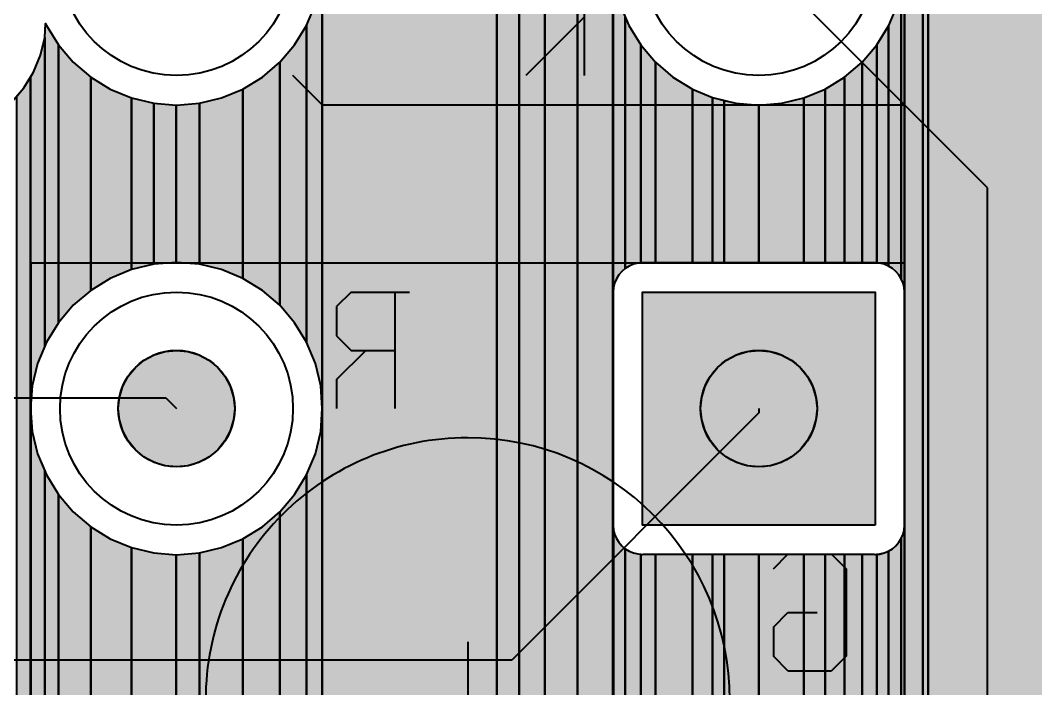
# Model space of a CAD drawing. Header units: millimetres. Extents: x 1.4 to 58.4, y 2.1 to 36.1.
# Drawn here: x 42.46 to 51.32, y 21.15 to 26.98 of the extents above; entities that cross this region are included whole.
import ezdxf

# ---------------------------------------------------------------- set-up
doc = ezdxf.new("R2010")
doc.units = ezdxf.units.MM
for name, color, linetype in [('bottom_copper', 7, 'Continuous'), ('bottom_silk', 7, 'Continuous'), ('drill_plated', 7, 'Continuous'), ('top_copper', 7, 'Continuous')]:
    doc.layers.add(name, color=color, linetype=linetype)

# ---------------------------------------------------------------- blocks, each defined once
blk = doc.blocks.new('Block1567')
at = {"layer": 'bottom_copper', "lineweight": 40}
for points in [[(1.7313, 4.3819), (1.6701, 4.5297), (1.5865, 4.666), (1.5728, 4.682), (1.5728, 32.385), (1.7313, 32.385), (1.7313, 4.3819)], [(1.778, 4.067), (1.7686, 4.2264), (1.7313, 4.3819), (1.7313, 32.385), (1.778, 32.385), (1.778, 4.067)], [(8.814, 0), (1.778, 0), (1.778, 32.385), (8.814, 32.385), (8.814, 0)], [(1.5728, 21.623), (1.572, 21.6333), (1.572, 28.581), (1.5728, 28.591), (1.5728, 21.623)], [(1.572, 21.6333), (1.5697, 21.6628), (1.5603, 21.7017), (1.545, 21.7387), (1.545, 24.2643), (1.5602, 24.3277), (1.572, 24.527), (1.572, 21.6333)], [(1.545, 21.7387), (1.5241, 21.7728), (1.4982, 21.8032), (1.4678, 21.8291), (1.4337, 21.85), (1.4337, 23.9432), (1.4371, 23.9487), (1.5136, 24.1333), (1.545, 24.2643), (1.545, 21.7387)], [(1.4337, 21.85), (1.3967, 21.8653), (1.3579, 21.8746), (1.3326, 21.8766), (1.3326, 23.7782), (1.4337, 23.9432), (1.4337, 21.85)], [(1.3326, 21.8766), (1.318, 21.8778), (1.308, 21.877), (1.2028, 21.877), (1.2028, 23.6262), (1.3326, 23.7782), (1.3326, 21.8766)], [(1.2028, 21.877), (1.0508, 21.877), (1.0508, 23.4964), (1.2028, 23.6262), (1.2028, 21.877)], [(1.0508, 21.877), (0.8803, 21.877), (0.8803, 23.3919), (1.0508, 23.4964), (1.0508, 21.877)], [(0.8803, 21.877), (0.6957, 21.877), (0.6957, 23.3154), (0.8803, 23.3919), (0.8803, 21.877)], [(0, 21.877), (-0.1032, 21.877), (-0.1032, 23.3202), (-0.0917, 23.3154), (0, 23.2934), (0, 21.877)], [(0.6957, 21.877), (0.302, 21.877), (0.302, 23.2531), (0.5013, 23.2688), (0.6957, 23.3154), (0.6957, 21.877)], [(0.302, 21.877), (0, 21.877), (0, 23.2934), (0.1027, 23.2688), (0.302, 23.2531), (0.302, 21.877)], [(1.5728, 19.591), (1.572, 19.601), (1.572, 21.613), (1.5728, 21.623), (1.5728, 19.591)], [(1.572, 15.527), (1.5602, 15.7263), (1.545, 15.7897), (1.545, 19.4753), (1.5602, 19.5121), (1.5696, 19.5511), (1.572, 19.581), (1.572, 15.527)], [(1.5728, 12.623), (1.572, 12.6333), (1.572, 19.581), (1.5728, 19.591), (1.5728, 12.623)], [(1.545, 15.7897), (1.5136, 15.9207), (1.4371, 16.1053), (1.4337, 16.1108), (1.4337, 19.364), (1.4678, 19.3849), (1.4982, 19.4108), (1.5241, 19.4412), (1.545, 19.4753), (1.545, 15.7897)], [(0, 16.7606), (-0.0917, 16.7386), (-0.1032, 16.7338), (-0.1032, 19.337), (0, 19.337), (0, 16.7606)], [(0.302, 16.8009), (0.1027, 16.7852), (0, 16.7606), (0, 19.337), (0.302, 19.337), (0.302, 16.8009)], [(0.6957, 16.7386), (0.5013, 16.7852), (0.302, 16.8009), (0.302, 19.337), (0.6957, 19.337), (0.6957, 16.7386)], [(0.8803, 16.6621), (0.6957, 16.7386), (0.6957, 19.337), (0.8803, 19.337), (0.8803, 16.6621)], [(1.0508, 16.5576), (0.8803, 16.6621), (0.8803, 19.337), (1.0508, 19.337), (1.0508, 16.5576)], [(1.2028, 16.4278), (1.0508, 16.5576), (1.0508, 19.337), (1.2028, 19.337), (1.2028, 16.4278)], [(1.3326, 16.2758), (1.2028, 16.4278), (1.2028, 19.337), (1.308, 19.337), (1.318, 19.3362), (1.3326, 19.3373), (1.3326, 16.2758)], [(1.4337, 16.1108), (1.3326, 16.2758), (1.3326, 19.3373), (1.3578, 19.3393), (1.3967, 19.3487), (1.4337, 19.364), (1.4337, 16.1108)]]:
    blk.add_hatch(color=7, dxfattribs=at).paths.add_polyline_path(points, flags=0)
at = {"layer": 'bottom_copper', "color": 7, "lineweight": 40}
for points in [[(1.7313, 4.3819), (1.6701, 4.5297), (1.5865, 4.666), (1.5728, 4.682), (1.5728, 32.385), (1.7313, 32.385), (1.7313, 4.3819)], [(1.778, 4.067), (1.7686, 4.2264), (1.7313, 4.3819), (1.7313, 32.385), (1.778, 32.385), (1.778, 4.067)], [(8.814, 0), (1.778, 0), (1.778, 32.385), (8.814, 32.385), (8.814, 0)], [(1.5728, 21.623), (1.572, 21.6333), (1.572, 28.581), (1.5728, 28.591), (1.5728, 21.623)], [(1.572, 21.6333), (1.5697, 21.6628), (1.5603, 21.7017), (1.545, 21.7387), (1.545, 24.2643), (1.5602, 24.3277), (1.572, 24.527), (1.572, 21.6333)], [(1.545, 21.7387), (1.5241, 21.7728), (1.4982, 21.8032), (1.4678, 21.8291), (1.4337, 21.85), (1.4337, 23.9432), (1.4371, 23.9487), (1.5136, 24.1333), (1.545, 24.2643), (1.545, 21.7387)], [(1.4337, 21.85), (1.3967, 21.8653), (1.3579, 21.8746), (1.3326, 21.8766), (1.3326, 23.7782), (1.4337, 23.9432), (1.4337, 21.85)], [(1.3326, 21.8766), (1.318, 21.8778), (1.308, 21.877), (1.2028, 21.877), (1.2028, 23.6262), (1.3326, 23.7782), (1.3326, 21.8766)], [(1.2028, 21.877), (1.0508, 21.877), (1.0508, 23.4964), (1.2028, 23.6262), (1.2028, 21.877)], [(1.0508, 21.877), (0.8803, 21.877), (0.8803, 23.3919), (1.0508, 23.4964), (1.0508, 21.877)], [(0.8803, 21.877), (0.6957, 21.877), (0.6957, 23.3154), (0.8803, 23.3919), (0.8803, 21.877)], [(0, 21.877), (-0.1032, 21.877), (-0.1032, 23.3202), (-0.0917, 23.3154), (0, 23.2934), (0, 21.877)], [(0.6957, 21.877), (0.302, 21.877), (0.302, 23.2531), (0.5013, 23.2688), (0.6957, 23.3154), (0.6957, 21.877)], [(0.302, 21.877), (0, 21.877), (0, 23.2934), (0.1027, 23.2688), (0.302, 23.2531), (0.302, 21.877)], [(1.5728, 19.591), (1.572, 19.601), (1.572, 21.613), (1.5728, 21.623), (1.5728, 19.591)], [(1.572, 15.527), (1.5602, 15.7263), (1.545, 15.7897), (1.545, 19.4753), (1.5602, 19.5121), (1.5696, 19.5511), (1.572, 19.581), (1.572, 15.527)], [(1.5728, 12.623), (1.572, 12.6333), (1.572, 19.581), (1.5728, 19.591), (1.5728, 12.623)], [(1.545, 15.7897), (1.5136, 15.9207), (1.4371, 16.1053), (1.4337, 16.1108), (1.4337, 19.364), (1.4678, 19.3849), (1.4982, 19.4108), (1.5241, 19.4412), (1.545, 19.4753), (1.545, 15.7897)], [(0, 16.7606), (-0.0917, 16.7386), (-0.1032, 16.7338), (-0.1032, 19.337), (0, 19.337), (0, 16.7606)], [(0.302, 16.8009), (0.1027, 16.7852), (0, 16.7606), (0, 19.337), (0.302, 19.337), (0.302, 16.8009)], [(0.6957, 16.7386), (0.5013, 16.7852), (0.302, 16.8009), (0.302, 19.337), (0.6957, 19.337), (0.6957, 16.7386)], [(0.8803, 16.6621), (0.6957, 16.7386), (0.6957, 19.337), (0.8803, 19.337), (0.8803, 16.6621)], [(1.0508, 16.5576), (0.8803, 16.6621), (0.8803, 19.337), (1.0508, 19.337), (1.0508, 16.5576)], [(1.2028, 16.4278), (1.0508, 16.5576), (1.0508, 19.337), (1.2028, 19.337), (1.2028, 16.4278)], [(1.3326, 16.2758), (1.2028, 16.4278), (1.2028, 19.337), (1.308, 19.337), (1.318, 19.3362), (1.3326, 19.3373), (1.3326, 16.2758)], [(1.4337, 16.1108), (1.3326, 16.2758), (1.3326, 19.3373), (1.3578, 19.3393), (1.3967, 19.3487), (1.4337, 19.364), (1.4337, 16.1108)]]:
    blk.add_lwpolyline(points, close=True, dxfattribs=at)
blk = doc.blocks.new('Block3153')
at = {"layer": 'bottom_copper', "lineweight": 40}
for points in [[(2.5944, 0), (1.0707, 0), (1.0707, 32.385), (2.5944, 32.385), (2.5944, 0)], [(2.789, 4.666), (2.7054, 4.5297), (2.6442, 4.3819), (2.6069, 4.2264), (2.5944, 4.067), (2.5944, 32.385), (2.789, 32.385), (2.789, 4.666)], [(3.0145, 4.8915), (2.8929, 4.7876), (2.789, 4.666), (2.789, 32.385), (3.0145, 32.385), (3.0145, 4.8915)], [(3.2986, 5.0363), (3.1508, 4.9751), (3.0145, 4.8915), (3.0145, 32.385), (3.2986, 32.385), (3.2986, 5.0363)], [(3.6068, 5.0856), (3.4541, 5.0736), (3.2986, 5.0363), (3.2986, 32.385), (3.6068, 32.385), (3.6068, 5.0856)], [(1.0707, 20.607), (1.0589, 20.8063), (1.0123, 21.0007), (0.9358, 21.1853), (0.9358, 23.9487), (1.0123, 24.1333), (1.0589, 24.3277), (1.0707, 24.527), (1.0707, 20.607)], [(3.6099, 15.5664), (3.6068, 15.527), (3.6068, 24.527), (3.6099, 24.4876), (3.6099, 15.5664)], [(3.7149, 21.8291), (3.6845, 21.8032), (3.6586, 21.7728), (3.6377, 21.7387), (3.6225, 21.7019), (3.6131, 21.6629), (3.6099, 21.623), (3.6099, 24.4876), (3.6225, 24.3277), (3.6691, 24.1333), (3.7149, 24.0228), (3.7149, 21.8291)], [(3.8501, 21.8766), (3.8249, 21.8746), (3.786, 21.8653), (3.749, 21.85), (3.7149, 21.8291), (3.7149, 24.0228), (3.7456, 23.9487), (3.8501, 23.7782), (3.8501, 21.8766)], [(0.9358, 21.1853), (0.8313, 21.3558), (0.7015, 21.5078), (0.7015, 23.6262), (0.8313, 23.7782), (0.9358, 23.9487), (0.9358, 21.1853)], [(3.9799, 21.877), (3.8747, 21.877), (3.8647, 21.8778), (3.8501, 21.8766), (3.8501, 23.7782), (3.9799, 23.6262), (3.9799, 21.877)], [(0.7015, 21.5078), (0.5495, 21.6376), (0.379, 21.7421), (0.379, 23.3919), (0.5495, 23.4964), (0.7015, 23.6262), (0.7015, 21.5078)], [(4.3024, 21.877), (3.9799, 21.877), (3.9799, 23.6262), (4.1319, 23.4964), (4.3024, 23.3919), (4.3024, 21.877)], [(0.379, 21.7421), (0.1944, 21.8186), (0, 21.8652), (0, 23.2688), (0.1944, 23.3154), (0.379, 23.3919), (0.379, 21.7421)], [(4.4755, 21.877), (4.3024, 21.877), (4.3024, 23.3919), (4.4755, 23.3202), (4.4755, 21.877)], [(0, 21.8652), (-0.1993, 21.8809), (-0.2013, 21.8808), (-0.2013, 23.2532), (-0.1993, 23.2531), (0, 23.2688), (0, 21.8652)], [(3.6107, 19.601), (3.6099, 19.591), (3.6099, 21.623), (3.6107, 21.613), (3.6107, 19.601)], [(1.0707, 15.527), (1.0589, 15.7263), (1.0123, 15.9207), (0.9358, 16.1053), (0.9358, 20.0287), (1.0123, 20.2133), (1.0589, 20.4077), (1.0707, 20.607), (1.0707, 15.527)], [(0.9358, 16.1053), (0.8313, 16.2758), (0.7015, 16.4278), (0.7015, 19.7062), (0.8313, 19.8582), (0.9358, 20.0287), (0.9358, 16.1053)], [(0.7015, 16.4278), (0.5495, 16.5576), (0.379, 16.6621), (0.379, 19.4719), (0.5495, 19.5764), (0.7015, 19.7062), (0.7015, 16.4278)], [(3.6131, 15.607), (3.6099, 15.5664), (3.6099, 19.591), (3.6131, 19.5512), (3.6131, 15.607)], [(3.7149, 16.0312), (3.6691, 15.9207), (3.6225, 15.7263), (3.6131, 15.607), (3.6131, 19.5511), (3.6224, 19.5123), (3.6377, 19.4753), (3.6586, 19.4412), (3.6845, 19.4108), (3.7149, 19.3849), (3.7149, 16.0312)], [(0.379, 16.6621), (0.1944, 16.7386), (0, 16.7852), (0, 19.3488), (0.1944, 19.3954), (0.379, 19.4719), (0.379, 16.6621)], [(0, 16.7852), (-0.1993, 16.8009), (-0.2013, 16.8008), (-0.2013, 19.3332), (-0.1993, 19.3331), (0, 19.3488), (0, 16.7852)], [(3.8501, 16.2758), (3.7456, 16.1053), (3.7149, 16.0312), (3.7149, 19.3849), (3.749, 19.364), (3.786, 19.3487), (3.8248, 19.3394), (3.8501, 19.3374), (3.8501, 16.2758)], [(3.9799, 16.4278), (3.8501, 16.2758), (3.8501, 19.3374), (3.8647, 19.3362), (3.8747, 19.337), (3.9799, 19.337), (3.9799, 16.4278)], [(4.3024, 16.6621), (4.1319, 16.5576), (3.9799, 16.4278), (3.9799, 19.337), (4.3024, 19.337), (4.3024, 16.6621)], [(4.4755, 16.7338), (4.3024, 16.6621), (4.3024, 19.337), (4.4755, 19.337), (4.4755, 16.7338)]]:
    blk.add_hatch(color=7, dxfattribs=at).paths.add_polyline_path(points, flags=0)
at = {"layer": 'bottom_copper', "color": 7, "lineweight": 40}
for points in [[(2.5944, 0), (1.0707, 0), (1.0707, 32.385), (2.5944, 32.385), (2.5944, 0)], [(2.789, 4.666), (2.7054, 4.5297), (2.6442, 4.3819), (2.6069, 4.2264), (2.5944, 4.067), (2.5944, 32.385), (2.789, 32.385), (2.789, 4.666)], [(3.0145, 4.8915), (2.8929, 4.7876), (2.789, 4.666), (2.789, 32.385), (3.0145, 32.385), (3.0145, 4.8915)], [(3.2986, 5.0363), (3.1508, 4.9751), (3.0145, 4.8915), (3.0145, 32.385), (3.2986, 32.385), (3.2986, 5.0363)], [(3.6068, 5.0856), (3.4541, 5.0736), (3.2986, 5.0363), (3.2986, 32.385), (3.6068, 32.385), (3.6068, 5.0856)], [(1.0707, 20.607), (1.0589, 20.8063), (1.0123, 21.0007), (0.9358, 21.1853), (0.9358, 23.9487), (1.0123, 24.1333), (1.0589, 24.3277), (1.0707, 24.527), (1.0707, 20.607)], [(3.6099, 15.5664), (3.6068, 15.527), (3.6068, 24.527), (3.6099, 24.4876), (3.6099, 15.5664)], [(3.7149, 21.8291), (3.6845, 21.8032), (3.6586, 21.7728), (3.6377, 21.7387), (3.6225, 21.7019), (3.6131, 21.6629), (3.6099, 21.623), (3.6099, 24.4876), (3.6225, 24.3277), (3.6691, 24.1333), (3.7149, 24.0228), (3.7149, 21.8291)], [(3.8501, 21.8766), (3.8249, 21.8746), (3.786, 21.8653), (3.749, 21.85), (3.7149, 21.8291), (3.7149, 24.0228), (3.7456, 23.9487), (3.8501, 23.7782), (3.8501, 21.8766)], [(0.9358, 21.1853), (0.8313, 21.3558), (0.7015, 21.5078), (0.7015, 23.6262), (0.8313, 23.7782), (0.9358, 23.9487), (0.9358, 21.1853)], [(3.9799, 21.877), (3.8747, 21.877), (3.8647, 21.8778), (3.8501, 21.8766), (3.8501, 23.7782), (3.9799, 23.6262), (3.9799, 21.877)], [(0.7015, 21.5078), (0.5495, 21.6376), (0.379, 21.7421), (0.379, 23.3919), (0.5495, 23.4964), (0.7015, 23.6262), (0.7015, 21.5078)], [(4.3024, 21.877), (3.9799, 21.877), (3.9799, 23.6262), (4.1319, 23.4964), (4.3024, 23.3919), (4.3024, 21.877)], [(0.379, 21.7421), (0.1944, 21.8186), (0, 21.8652), (0, 23.2688), (0.1944, 23.3154), (0.379, 23.3919), (0.379, 21.7421)], [(4.4755, 21.877), (4.3024, 21.877), (4.3024, 23.3919), (4.4755, 23.3202), (4.4755, 21.877)], [(0, 21.8652), (-0.1993, 21.8809), (-0.2013, 21.8808), (-0.2013, 23.2532), (-0.1993, 23.2531), (0, 23.2688), (0, 21.8652)], [(3.6107, 19.601), (3.6099, 19.591), (3.6099, 21.623), (3.6107, 21.613), (3.6107, 19.601)], [(1.0707, 15.527), (1.0589, 15.7263), (1.0123, 15.9207), (0.9358, 16.1053), (0.9358, 20.0287), (1.0123, 20.2133), (1.0589, 20.4077), (1.0707, 20.607), (1.0707, 15.527)], [(0.9358, 16.1053), (0.8313, 16.2758), (0.7015, 16.4278), (0.7015, 19.7062), (0.8313, 19.8582), (0.9358, 20.0287), (0.9358, 16.1053)], [(0.7015, 16.4278), (0.5495, 16.5576), (0.379, 16.6621), (0.379, 19.4719), (0.5495, 19.5764), (0.7015, 19.7062), (0.7015, 16.4278)], [(3.6131, 15.607), (3.6099, 15.5664), (3.6099, 19.591), (3.6131, 19.5512), (3.6131, 15.607)], [(3.7149, 16.0312), (3.6691, 15.9207), (3.6225, 15.7263), (3.6131, 15.607), (3.6131, 19.5511), (3.6224, 19.5123), (3.6377, 19.4753), (3.6586, 19.4412), (3.6845, 19.4108), (3.7149, 19.3849), (3.7149, 16.0312)], [(0.379, 16.6621), (0.1944, 16.7386), (0, 16.7852), (0, 19.3488), (0.1944, 19.3954), (0.379, 19.4719), (0.379, 16.6621)], [(0, 16.7852), (-0.1993, 16.8009), (-0.2013, 16.8008), (-0.2013, 19.3332), (-0.1993, 19.3331), (0, 19.3488), (0, 16.7852)], [(3.8501, 16.2758), (3.7456, 16.1053), (3.7149, 16.0312), (3.7149, 19.3849), (3.749, 19.364), (3.786, 19.3487), (3.8248, 19.3394), (3.8501, 19.3374), (3.8501, 16.2758)], [(3.9799, 16.4278), (3.8501, 16.2758), (3.8501, 19.3374), (3.8647, 19.3362), (3.8747, 19.337), (3.9799, 19.337), (3.9799, 16.4278)], [(4.3024, 16.6621), (4.1319, 16.5576), (3.9799, 16.4278), (3.9799, 19.337), (4.3024, 19.337), (4.3024, 16.6621)], [(4.4755, 16.7338), (4.3024, 16.6621), (4.3024, 19.337), (4.4755, 19.337), (4.4755, 16.7338)]]:
    blk.add_lwpolyline(points, close=True, dxfattribs=at)
blk = doc.blocks.new('Block4893')
at = {"layer": 'bottom_copper', "lineweight": 40}
for points in [[(3.27, 21.3558), (3.1655, 21.1853), (3.1512, 21.1508), (3.1512, 23.8436), (3.1584, 23.9659), (3.1655, 23.9487), (3.27, 23.7782), (3.27, 21.3558)], [(3.1512, 21.1508), (3.089, 21.0007), (3.0424, 20.8063), (3.0267, 20.607), (3.0267, 23.4979), (3.0527, 23.5403), (3.1139, 23.6881), (3.1512, 23.8436), (3.1512, 21.1508)], [(3.5518, 21.6376), (3.3998, 21.5078), (3.27, 21.3558), (3.27, 23.7782), (3.3998, 23.6262), (3.5518, 23.4964), (3.5518, 21.6376)], [(3.0267, 0), (2.9066, 0), (2.9066, 23.3309), (2.9691, 23.404), (3.0267, 23.4979), (3.0267, 0)], [(3.9069, 21.8186), (3.7223, 21.7421), (3.5518, 21.6376), (3.5518, 23.4964), (3.7223, 23.3919), (3.9069, 23.3154), (3.9069, 21.8186)], [(4.1013, 21.8652), (3.9069, 21.8186), (3.9069, 23.3154), (4.1013, 23.2688), (4.1013, 21.8652)], [(4.2986, 21.8808), (4.1013, 21.8652), (4.1013, 23.2688), (4.2986, 23.2532), (4.2986, 21.8808)], [(3.1512, 16.0708), (3.089, 15.9207), (3.0424, 15.7263), (3.0267, 15.527), (3.0267, 20.607), (3.0424, 20.4077), (3.089, 20.2133), (3.1512, 20.0632), (3.1512, 16.0708)], [(3.27, 16.2758), (3.1655, 16.1053), (3.1512, 16.0708), (3.1512, 20.0632), (3.1655, 20.0287), (3.27, 19.8582), (3.27, 16.2758)], [(3.5518, 16.5576), (3.3998, 16.4278), (3.27, 16.2758), (3.27, 19.8582), (3.3998, 19.7062), (3.5518, 19.5764), (3.5518, 16.5576)], [(3.9069, 16.7386), (3.7223, 16.6621), (3.5518, 16.5576), (3.5518, 19.5764), (3.7223, 19.4719), (3.9069, 19.3954), (3.9069, 16.7386)], [(4.2986, 16.8008), (4.1013, 16.7852), (3.9069, 16.7386), (3.9069, 19.3954), (4.1013, 19.3488), (4.2986, 19.3332), (4.2986, 16.8008)]]:
    blk.add_hatch(color=7, dxfattribs=at).paths.add_polyline_path(points, flags=0)
at = {"layer": 'bottom_copper', "color": 7, "lineweight": 40}
for points in [[(3.27, 21.3558), (3.1655, 21.1853), (3.1512, 21.1508), (3.1512, 23.8436), (3.1584, 23.9659), (3.1655, 23.9487), (3.27, 23.7782), (3.27, 21.3558)], [(3.1512, 21.1508), (3.089, 21.0007), (3.0424, 20.8063), (3.0267, 20.607), (3.0267, 23.4979), (3.0527, 23.5403), (3.1139, 23.6881), (3.1512, 23.8436), (3.1512, 21.1508)], [(3.5518, 21.6376), (3.3998, 21.5078), (3.27, 21.3558), (3.27, 23.7782), (3.3998, 23.6262), (3.5518, 23.4964), (3.5518, 21.6376)], [(3.0267, 0), (2.9066, 0), (2.9066, 23.3309), (2.9691, 23.404), (3.0267, 23.4979), (3.0267, 0)], [(3.9069, 21.8186), (3.7223, 21.7421), (3.5518, 21.6376), (3.5518, 23.4964), (3.7223, 23.3919), (3.9069, 23.3154), (3.9069, 21.8186)], [(4.1013, 21.8652), (3.9069, 21.8186), (3.9069, 23.3154), (4.1013, 23.2688), (4.1013, 21.8652)], [(4.2986, 21.8808), (4.1013, 21.8652), (4.1013, 23.2688), (4.2986, 23.2532), (4.2986, 21.8808)], [(3.1512, 16.0708), (3.089, 15.9207), (3.0424, 15.7263), (3.0267, 15.527), (3.0267, 20.607), (3.0424, 20.4077), (3.089, 20.2133), (3.1512, 20.0632), (3.1512, 16.0708)], [(3.27, 16.2758), (3.1655, 16.1053), (3.1512, 16.0708), (3.1512, 20.0632), (3.1655, 20.0287), (3.27, 19.8582), (3.27, 16.2758)], [(3.5518, 16.5576), (3.3998, 16.4278), (3.27, 16.2758), (3.27, 19.8582), (3.3998, 19.7062), (3.5518, 19.5764), (3.5518, 16.5576)], [(3.9069, 16.7386), (3.7223, 16.6621), (3.5518, 16.5576), (3.5518, 19.5764), (3.7223, 19.4719), (3.9069, 19.3954), (3.9069, 16.7386)], [(4.2986, 16.8008), (4.1013, 16.7852), (3.9069, 16.7386), (3.9069, 19.3954), (4.1013, 19.3488), (4.2986, 19.3332), (4.2986, 16.8008)]]:
    blk.add_lwpolyline(points, close=True, dxfattribs=at)

msp = doc.modelspace()

# ---------------------------------------------------------------- hatches: boundary and pattern name
at = {"layer": 'bottom_copper', "lineweight": 40}
for points in [[(49.916, 22.579), (47.884, 22.579), (47.884, 24.611), (49.916, 24.611), (49.916, 22.579)], [(44.3182, 23.4959), (44.2893, 23.4006), (44.2424, 23.3128), (44.1792, 23.2358), (44.1022, 23.1726), (44.0144, 23.1257), (43.9191, 23.0968), (43.82, 23.087), (43.7209, 23.0968), (43.6256, 23.1257), (43.5378, 23.1726), (43.4608, 23.2358), (43.3976, 23.3128), (43.3507, 23.4006), (43.3218, 23.4959), (43.312, 23.595), (43.3218, 23.6941), (43.3507, 23.7894), (43.3976, 23.8772), (43.4608, 23.9542), (43.5378, 24.0174), (43.6256, 24.0643), (43.7209, 24.0932), (43.82, 24.103), (43.9191, 24.0932), (44.0144, 24.0643), (44.1022, 24.0174), (44.1792, 23.9542), (44.2424, 23.8772), (44.2893, 23.7894), (44.3182, 23.6941), (44.328, 23.595), (44.3182, 23.4959)], [(49.3982, 23.4959), (49.3693, 23.4006), (49.3224, 23.3128), (49.2592, 23.2358), (49.1822, 23.1726), (49.0944, 23.1257), (48.9991, 23.0968), (48.9, 23.087), (48.8009, 23.0968), (48.7056, 23.1257), (48.6178, 23.1726), (48.5408, 23.2358), (48.4776, 23.3128), (48.4307, 23.4006), (48.4018, 23.4959), (48.392, 23.595), (48.4018, 23.6941), (48.4307, 23.7894), (48.4776, 23.8772), (48.5408, 23.9542), (48.6178, 24.0174), (48.7056, 24.0643), (48.8009, 24.0932), (48.9, 24.103), (48.9991, 24.0932), (49.0944, 24.0643), (49.1822, 24.0174), (49.2592, 23.9542), (49.3224, 23.8772), (49.3693, 23.7894), (49.3982, 23.6941), (49.408, 23.595), (49.3982, 23.4959)]]:
    msp.add_hatch(color=7, dxfattribs=at).paths.add_polyline_path(points, flags=0)
at = {"layer": 'drill_plated', "lineweight": 40}
for points in [[(44.3182, 23.4959), (44.2893, 23.4006), (44.2424, 23.3128), (44.1792, 23.2358), (44.1022, 23.1726), (44.0144, 23.1257), (43.9191, 23.0968), (43.82, 23.087), (43.7209, 23.0968), (43.6256, 23.1257), (43.5378, 23.1726), (43.4608, 23.2358), (43.3976, 23.3128), (43.3507, 23.4006), (43.3218, 23.4959), (43.312, 23.595), (43.3218, 23.6941), (43.3507, 23.7894), (43.3976, 23.8772), (43.4608, 23.9542), (43.5378, 24.0174), (43.6256, 24.0643), (43.7209, 24.0932), (43.82, 24.103), (43.9191, 24.0932), (44.0144, 24.0643), (44.1022, 24.0174), (44.1792, 23.9542), (44.2424, 23.8772), (44.2893, 23.7894), (44.3182, 23.6941), (44.328, 23.595), (44.3182, 23.4959)], [(49.3982, 23.4959), (49.3693, 23.4006), (49.3224, 23.3128), (49.2592, 23.2358), (49.1822, 23.1726), (49.0944, 23.1257), (48.9991, 23.0968), (48.9, 23.087), (48.8009, 23.0968), (48.7056, 23.1257), (48.6178, 23.1726), (48.5408, 23.2358), (48.4776, 23.3128), (48.4307, 23.4006), (48.4018, 23.4959), (48.392, 23.595), (48.4018, 23.6941), (48.4307, 23.7894), (48.4776, 23.8772), (48.5408, 23.9542), (48.6178, 24.0174), (48.7056, 24.0643), (48.8009, 24.0932), (48.9, 24.103), (48.9991, 24.0932), (49.0944, 24.0643), (49.1822, 24.0174), (49.2592, 23.9542), (49.3224, 23.8772), (49.3693, 23.7894), (49.3982, 23.6941), (49.408, 23.595), (49.3982, 23.4959)]]:
    msp.add_hatch(color=7, dxfattribs=at).paths.add_polyline_path(points, flags=0)
at = {"layer": 'top_copper', "lineweight": 40}
for points in [[(49.916, 22.579), (47.884, 22.579), (47.884, 24.611), (49.916, 24.611), (49.916, 22.579)], [(44.3182, 23.4959), (44.2893, 23.4006), (44.2424, 23.3128), (44.1792, 23.2358), (44.1022, 23.1726), (44.0144, 23.1257), (43.9191, 23.0968), (43.82, 23.087), (43.7209, 23.0968), (43.6256, 23.1257), (43.5378, 23.1726), (43.4608, 23.2358), (43.3976, 23.3128), (43.3507, 23.4006), (43.3218, 23.4959), (43.312, 23.595), (43.3218, 23.6941), (43.3507, 23.7894), (43.3976, 23.8772), (43.4608, 23.9542), (43.5378, 24.0174), (43.6256, 24.0643), (43.7209, 24.0932), (43.82, 24.103), (43.9191, 24.0932), (44.0144, 24.0643), (44.1022, 24.0174), (44.1792, 23.9542), (44.2424, 23.8772), (44.2893, 23.7894), (44.3182, 23.6941), (44.328, 23.595), (44.3182, 23.4959)], [(49.3982, 23.4959), (49.3693, 23.4006), (49.3224, 23.3128), (49.2592, 23.2358), (49.1822, 23.1726), (49.0944, 23.1257), (48.9991, 23.0968), (48.9, 23.087), (48.8009, 23.0968), (48.7056, 23.1257), (48.6178, 23.1726), (48.5408, 23.2358), (48.4776, 23.3128), (48.4307, 23.4006), (48.4018, 23.4959), (48.392, 23.595), (48.4018, 23.6941), (48.4307, 23.7894), (48.4776, 23.8772), (48.5408, 23.9542), (48.6178, 24.0174), (48.7056, 24.0643), (48.8009, 24.0932), (48.9, 24.103), (48.9991, 24.0932), (49.0944, 24.0643), (49.1822, 24.0174), (49.2592, 23.9542), (49.3224, 23.8772), (49.3693, 23.7894), (49.3982, 23.6941), (49.408, 23.595), (49.3982, 23.4959)]]:
    msp.add_hatch(color=7, dxfattribs=at).paths.add_polyline_path(points, flags=0)

# ---------------------------------------------------------------- linework, layer by layer
at = {"layer": 'bottom_copper', "color": 7, "lineweight": 40}
for p, q in [((44.9551, 26.9367), (45.0316, 27.1213)), ((47.6884, 27.1213), (47.7649, 26.9367)), ((50.0351, 26.9367), (50.1116, 27.1213)), ((42.6706, 26.8316), (42.6778, 26.9539)), ((42.6778, 26.9539), (42.6849, 26.9367)), ((42.6849, 26.9367), (42.7894, 26.7662)), ((44.8506, 26.7662), (44.9551, 26.9367)), ((47.7649, 26.9367), (47.8694, 26.7662)), ((49.9306, 26.7662), (50.0351, 26.9367)), ((42.6333, 26.6761), (42.6706, 26.8316)), ((42.7894, 26.7662), (42.9192, 26.6142)), ((44.7208, 26.6142), (44.8506, 26.7662)), ((47.8694, 26.7662), (47.9992, 26.6142)), ((49.8008, 26.6142), (49.9306, 26.7662)), ((42.5721, 26.5283), (42.6333, 26.6761)), ((42.9192, 26.6142), (43.0712, 26.4844)), ((44.5688, 26.4844), (44.7208, 26.6142)), ((47.9992, 26.6142), (48.1512, 26.4844)), ((49.6488, 26.4844), (49.8008, 26.6142)), ((42.4885, 26.392), (42.5721, 26.5283)), ((43.0712, 26.4844), (43.2417, 26.3799)), ((44.3983, 26.3799), (44.5688, 26.4844)), ((48.1512, 26.4844), (48.3217, 26.3799)), ((49.4783, 26.3799), (49.6488, 26.4844)), ((42.3846, 26.2704), (42.4885, 26.392)), ((43.2417, 26.3799), (43.4263, 26.3034)), ((44.2137, 26.3034), (44.3983, 26.3799)), ((48.3217, 26.3799), (48.4948, 26.3082)), ((49.2937, 26.3034), (49.4783, 26.3799)), ((43.4263, 26.3034), (43.6207, 26.2568)), ((43.6207, 26.2568), (43.818, 26.2412)), ((43.818, 24.8688), (43.818, 26.2412)), ((43.818, 26.2412), (43.82, 26.2411)), ((43.818, 26.2412), (43.818, 24.8688)), ((43.82, 26.2411), (44.0193, 26.2568)), ((44.0193, 26.2568), (44.2137, 26.3034)), ((48.4948, 24.865), (48.4948, 26.3082)), ((48.4948, 26.3082), (48.5063, 26.3034)), ((48.4948, 26.3082), (48.4948, 24.865)), ((48.5063, 26.3034), (48.7007, 26.2568)), ((48.7007, 26.2568), (48.9, 26.2411)), ((48.9, 26.2411), (49.0993, 26.2568)), ((49.0993, 26.2568), (49.2937, 26.3034)), ((43.4263, 24.8066), (43.2417, 24.7301)), ((43.6207, 24.8532), (43.4263, 24.8066)), ((43.818, 24.8688), (43.6207, 24.8532)), ((43.82, 24.8689), (43.818, 24.8688)), ((44.0193, 24.8532), (43.82, 24.8689)), ((44.2137, 24.8066), (44.0193, 24.8532)), ((44.3983, 24.7301), (44.2137, 24.8066)), ((47.7342, 24.8171), (47.7038, 24.7912)), ((47.7683, 24.838), (47.7342, 24.8171)), ((47.8053, 24.8533), (47.7683, 24.838)), ((47.8441, 24.8626), (47.8053, 24.8533)), ((47.8442, 24.8626), (47.8441, 24.8626)), ((47.884, 24.8658), (47.8442, 24.8626)), ((47.894, 24.865), (47.884, 24.8658)), ((48.4948, 24.865), (47.894, 24.865)), ((49.906, 24.865), (48.4948, 24.865)), ((49.916, 24.8658), (49.906, 24.865)), ((49.9559, 24.8626), (49.916, 24.8658)), ((49.9947, 24.8533), (49.9559, 24.8626)), ((50.0317, 24.838), (49.9947, 24.8533)), ((50.0658, 24.8171), (50.0317, 24.838)), ((50.0962, 24.7912), (50.0658, 24.8171)), ((43.2417, 24.7301), (43.0712, 24.6256)), ((44.5688, 24.6256), (44.3983, 24.7301)), ((47.657, 24.7267), (47.6417, 24.6897)), ((47.6779, 24.7608), (47.657, 24.7267)), ((47.7038, 24.7912), (47.6779, 24.7608)), ((50.1221, 24.7608), (50.0962, 24.7912)), ((50.143, 24.7267), (50.1221, 24.7608)), ((50.1583, 24.6897), (50.143, 24.7267)), ((43.0712, 24.6256), (42.9192, 24.4958)), ((44.7208, 24.4958), (44.5688, 24.6256)), ((47.6324, 24.6509), (47.6292, 24.611)), ((47.6417, 24.6897), (47.6324, 24.6509)), ((50.1676, 24.6509), (50.1583, 24.6897)), ((50.1677, 24.6508), (50.1676, 24.6509)), ((50.1708, 24.611), (50.1677, 24.6508)), ((47.6292, 24.611), (47.63, 24.601)), ((47.63, 24.601), (47.63, 22.589)), ((47.884, 24.611), (49.916, 24.611)), ((47.884, 22.579), (47.884, 24.611)), ((49.916, 24.611), (49.916, 22.579)), ((50.17, 24.601), (50.1708, 24.611)), ((50.17, 22.589), (50.17, 24.601)), ((42.9192, 24.4958), (42.7894, 24.3438)), ((44.8506, 24.3438), (44.7208, 24.4958)), ((42.7894, 24.3438), (42.6849, 24.1733)), ((44.9551, 24.1733), (44.8506, 24.3438)), ((42.6849, 24.1733), (42.6084, 23.9887)), ((45.0316, 23.9887), (44.9551, 24.1733)), ((42.6084, 23.9887), (42.5618, 23.7943)), ((45.0782, 23.7943), (45.0316, 23.9887)), ((42.5618, 23.7943), (42.5461, 23.595)), ((45.09, 23.595), (45.0782, 23.7943)), ((42.5461, 23.595), (42.5618, 23.3957)), ((45.0782, 23.3957), (45.09, 23.595)), ((42.5618, 23.3957), (42.6084, 23.2013)), ((45.0316, 23.2013), (45.0782, 23.3957)), ((42.6084, 23.2013), (42.6849, 23.0167)), ((44.9551, 23.0167), (45.0316, 23.2013)), ((42.6849, 23.0167), (42.7894, 22.8462)), ((44.8506, 22.8462), (44.9551, 23.0167)), ((42.7894, 22.8462), (42.9192, 22.6942)), ((44.7208, 22.6942), (44.8506, 22.8462)), ((42.9192, 22.6942), (43.0712, 22.5644)), ((44.5688, 22.5644), (44.7208, 22.6942)), ((47.63, 22.589), (47.6292, 22.579)), ((50.1708, 22.579), (50.17, 22.589)), ((43.0712, 22.5644), (43.2417, 22.4599)), ((44.3983, 22.4599), (44.5688, 22.5644)), ((47.6292, 22.579), (47.6324, 22.5392)), ((47.6324, 22.5392), (47.6324, 22.5391)), ((47.6324, 22.5391), (47.6417, 22.5003)), ((47.6417, 22.5003), (47.657, 22.4633)), ((49.916, 22.579), (47.884, 22.579)), ((50.143, 22.4633), (50.1583, 22.5003)), ((50.1583, 22.5003), (50.1676, 22.5391)), ((50.1676, 22.5391), (50.1708, 22.579)), ((43.2417, 22.4599), (43.4263, 22.3834)), ((44.2137, 22.3834), (44.3983, 22.4599)), ((47.657, 22.4633), (47.6779, 22.4292)), ((47.6779, 22.4292), (47.7038, 22.3988)), ((50.0962, 22.3988), (50.1221, 22.4292)), ((50.1221, 22.4292), (50.143, 22.4633)), ((43.4263, 22.3834), (43.6207, 22.3368)), ((43.6207, 22.3368), (43.818, 22.3212)), ((43.82, 22.3211), (44.0193, 22.3368)), ((44.0193, 22.3368), (44.2137, 22.3834)), ((47.7038, 22.3988), (47.7342, 22.3729)), ((47.7342, 22.3729), (47.7683, 22.352)), ((47.7683, 22.352), (47.8053, 22.3367)), ((47.8053, 22.3367), (47.8441, 22.3274)), ((47.8441, 22.3274), (47.884, 22.3242)), ((47.884, 22.3242), (47.894, 22.325)), ((47.894, 22.325), (48.4948, 22.325)), ((48.4948, 19.7218), (48.4948, 22.325)), ((48.4948, 22.325), (49.906, 22.325)), ((48.4948, 22.325), (48.4948, 19.7218)), ((49.906, 22.325), (49.916, 22.3242)), ((49.916, 22.3242), (49.9558, 22.3273)), ((49.9558, 22.3273), (49.9559, 22.3274)), ((49.9559, 22.3274), (49.9947, 22.3367)), ((49.9947, 22.3367), (50.0317, 22.352)), ((50.0317, 22.352), (50.0658, 22.3729)), ((50.0658, 22.3729), (50.0962, 22.3988)), ((43.818, 19.7888), (43.818, 22.3212)), ((43.818, 22.3212), (43.82, 22.3211)), ((43.818, 22.3212), (43.818, 19.7888))]:
    msp.add_line(p, q, dxfattribs=at)
for points in [[(49.916, 22.579), (47.884, 22.579), (47.884, 24.611), (49.916, 24.611), (49.916, 22.579)], [(44.3182, 23.4959), (44.2893, 23.4006), (44.2424, 23.3128), (44.1792, 23.2358), (44.1022, 23.1726), (44.0144, 23.1257), (43.9191, 23.0968), (43.82, 23.087), (43.7209, 23.0968), (43.6256, 23.1257), (43.5378, 23.1726), (43.4608, 23.2358), (43.3976, 23.3128), (43.3507, 23.4006), (43.3218, 23.4959), (43.312, 23.595), (43.3218, 23.6941), (43.3507, 23.7894), (43.3976, 23.8772), (43.4608, 23.9542), (43.5378, 24.0174), (43.6256, 24.0643), (43.7209, 24.0932), (43.82, 24.103), (43.9191, 24.0932), (44.0144, 24.0643), (44.1022, 24.0174), (44.1792, 23.9542), (44.2424, 23.8772), (44.2893, 23.7894), (44.3182, 23.6941), (44.328, 23.595), (44.3182, 23.4959)], [(49.3982, 23.4959), (49.3693, 23.4006), (49.3224, 23.3128), (49.2592, 23.2358), (49.1822, 23.1726), (49.0944, 23.1257), (48.9991, 23.0968), (48.9, 23.087), (48.8009, 23.0968), (48.7056, 23.1257), (48.6178, 23.1726), (48.5408, 23.2358), (48.4776, 23.3128), (48.4307, 23.4006), (48.4018, 23.4959), (48.392, 23.595), (48.4018, 23.6941), (48.4307, 23.7894), (48.4776, 23.8772), (48.5408, 23.9542), (48.6178, 24.0174), (48.7056, 24.0643), (48.8009, 24.0932), (48.9, 24.103), (48.9991, 24.0932), (49.0944, 24.0643), (49.1822, 24.0174), (49.2592, 23.9542), (49.3224, 23.8772), (49.3693, 23.7894), (49.3982, 23.6941), (49.408, 23.595), (49.3982, 23.4959)]]:
    msp.add_lwpolyline(points, close=True, dxfattribs=at)
for centre, major_axis in [((43.82, 27.515), (1.016, 0)), ((48.9, 27.515), (1.016, 0)), ((43.82, 23.595), (1.016, 0)), ((43.82, 23.595), (0.508, 0)), ((48.9, 23.595), (0.508, 0))]:
    msp.add_ellipse(centre, major_axis=major_axis, ratio=1, dxfattribs=at)
at = {"layer": 'bottom_silk', "color": 7, "lineweight": 40}
for p, q in [((50.17, 33.865), (50.17, 26.245)), ((47.376, 27.515), (47.376, 26.499)), ((47.376, 27.007), (46.868, 26.499)), ((45.09, 26.245), (44.836, 26.499)), ((45.09, 26.245), (50.17, 26.245)), ((42.55, 24.865), (50.17, 24.865)), ((42.55, 24.865), (42.55, 19.785)), ((50.17, 24.865), (50.17, 17.245)), ((45.344, 24.611), (45.217, 24.484)), ((45.344, 24.611), (45.852, 24.611)), ((45.725, 24.611), (45.725, 23.595)), ((45.217, 24.484), (45.217, 24.23)), ((45.217, 24.23), (45.344, 24.103)), ((45.217, 23.849), (45.471, 24.103)), ((45.344, 24.103), (45.725, 24.103)), ((45.217, 23.849), (45.217, 23.595)), ((49.027, 22.198), (49.154, 22.325)), ((49.154, 22.325), (49.535, 22.325)), ((49.535, 22.325), (49.662, 22.198)), ((49.662, 22.198), (49.662, 21.436)), ((49.027, 21.69), (49.154, 21.817)), ((49.154, 21.817), (49.408, 21.817)), ((49.027, 21.69), (49.027, 21.436)), ((46.36, 21.563), (46.36, 20.547)), ((49.154, 21.309), (49.027, 21.436)), ((49.662, 21.436), (49.535, 21.309)), ((49.154, 21.309), (49.535, 21.309))]:
    msp.add_line(p, q, dxfattribs=at)
for start_param, end_param in [(1.570796, 3.141593), (0, 1.570796)]:
    msp.add_ellipse((46.36, 21.055), major_axis=(2.286, 0), ratio=1, start_param=start_param, end_param=end_param, dxfattribs=at)
at = {"layer": 'drill_plated', "color": 7, "lineweight": 40}
for points in [[(44.3182, 23.4959), (44.2893, 23.4006), (44.2424, 23.3128), (44.1792, 23.2358), (44.1022, 23.1726), (44.0144, 23.1257), (43.9191, 23.0968), (43.82, 23.087), (43.7209, 23.0968), (43.6256, 23.1257), (43.5378, 23.1726), (43.4608, 23.2358), (43.3976, 23.3128), (43.3507, 23.4006), (43.3218, 23.4959), (43.312, 23.595), (43.3218, 23.6941), (43.3507, 23.7894), (43.3976, 23.8772), (43.4608, 23.9542), (43.5378, 24.0174), (43.6256, 24.0643), (43.7209, 24.0932), (43.82, 24.103), (43.9191, 24.0932), (44.0144, 24.0643), (44.1022, 24.0174), (44.1792, 23.9542), (44.2424, 23.8772), (44.2893, 23.7894), (44.3182, 23.6941), (44.328, 23.595), (44.3182, 23.4959)], [(49.3982, 23.4959), (49.3693, 23.4006), (49.3224, 23.3128), (49.2592, 23.2358), (49.1822, 23.1726), (49.0944, 23.1257), (48.9991, 23.0968), (48.9, 23.087), (48.8009, 23.0968), (48.7056, 23.1257), (48.6178, 23.1726), (48.5408, 23.2358), (48.4776, 23.3128), (48.4307, 23.4006), (48.4018, 23.4959), (48.392, 23.595), (48.4018, 23.6941), (48.4307, 23.7894), (48.4776, 23.8772), (48.5408, 23.9542), (48.6178, 24.0174), (48.7056, 24.0643), (48.8009, 24.0932), (48.9, 24.103), (48.9991, 24.0932), (49.0944, 24.0643), (49.1822, 24.0174), (49.2592, 23.9542), (49.3224, 23.8772), (49.3693, 23.7894), (49.3982, 23.6941), (49.408, 23.595), (49.3982, 23.4959)]]:
    msp.add_lwpolyline(points, close=True, dxfattribs=at)
for centre in [(43.82, 23.595), (48.9, 23.595)]:
    msp.add_ellipse(centre, major_axis=(0.508, 0), ratio=1, dxfattribs=at)
at = {"layer": 'top_copper', "color": 7, "lineweight": 40}
for p, q in [((50.894, 25.521), (48.9, 27.515)), ((50.894, 10.679), (50.894, 25.521)), ((47.884, 24.611), (49.916, 24.611)), ((47.884, 22.579), (47.884, 24.611)), ((49.916, 24.611), (49.916, 22.579)), ((36.076, 23.689), (43.726, 23.689)), ((43.726, 23.689), (43.82, 23.595)), ((48.9, 23.595), (48.9, 23.559)), ((48.9, 23.559), (46.744, 21.403)), ((49.916, 22.579), (47.884, 22.579)), ((46.744, 21.403), (41.156, 21.403))]:
    msp.add_line(p, q, dxfattribs=at)
for points in [[(49.916, 22.579), (47.884, 22.579), (47.884, 24.611), (49.916, 24.611), (49.916, 22.579)], [(44.3182, 23.4959), (44.2893, 23.4006), (44.2424, 23.3128), (44.1792, 23.2358), (44.1022, 23.1726), (44.0144, 23.1257), (43.9191, 23.0968), (43.82, 23.087), (43.7209, 23.0968), (43.6256, 23.1257), (43.5378, 23.1726), (43.4608, 23.2358), (43.3976, 23.3128), (43.3507, 23.4006), (43.3218, 23.4959), (43.312, 23.595), (43.3218, 23.6941), (43.3507, 23.7894), (43.3976, 23.8772), (43.4608, 23.9542), (43.5378, 24.0174), (43.6256, 24.0643), (43.7209, 24.0932), (43.82, 24.103), (43.9191, 24.0932), (44.0144, 24.0643), (44.1022, 24.0174), (44.1792, 23.9542), (44.2424, 23.8772), (44.2893, 23.7894), (44.3182, 23.6941), (44.328, 23.595), (44.3182, 23.4959)], [(49.3982, 23.4959), (49.3693, 23.4006), (49.3224, 23.3128), (49.2592, 23.2358), (49.1822, 23.1726), (49.0944, 23.1257), (48.9991, 23.0968), (48.9, 23.087), (48.8009, 23.0968), (48.7056, 23.1257), (48.6178, 23.1726), (48.5408, 23.2358), (48.4776, 23.3128), (48.4307, 23.4006), (48.4018, 23.4959), (48.392, 23.595), (48.4018, 23.6941), (48.4307, 23.7894), (48.4776, 23.8772), (48.5408, 23.9542), (48.6178, 24.0174), (48.7056, 24.0643), (48.8009, 24.0932), (48.9, 24.103), (48.9991, 24.0932), (49.0944, 24.0643), (49.1822, 24.0174), (49.2592, 23.9542), (49.3224, 23.8772), (49.3693, 23.7894), (49.3982, 23.6941), (49.408, 23.595), (49.3982, 23.4959)]]:
    msp.add_lwpolyline(points, close=True, dxfattribs=at)
for centre, major_axis in [((43.82, 27.515), (1.016, 0)), ((48.9, 27.515), (1.016, 0)), ((43.82, 23.595), (1.016, 0)), ((43.82, 23.595), (0.508, 0)), ((48.9, 23.595), (0.508, 0))]:
    msp.add_ellipse(centre, major_axis=major_axis, ratio=1, dxfattribs=at)

# ---------------------------------------------------------------- block references
at = {"layer": 'bottom_copper'}
for name, p in [('Block3153', (44.0193, 2.988)), ('Block1567', (48.598, 2.988)), ('Block4893', (39.5194, 2.988))]:
    msp.add_blockref(name, p, dxfattribs=at)

doc.saveas('drawing.dxf')
